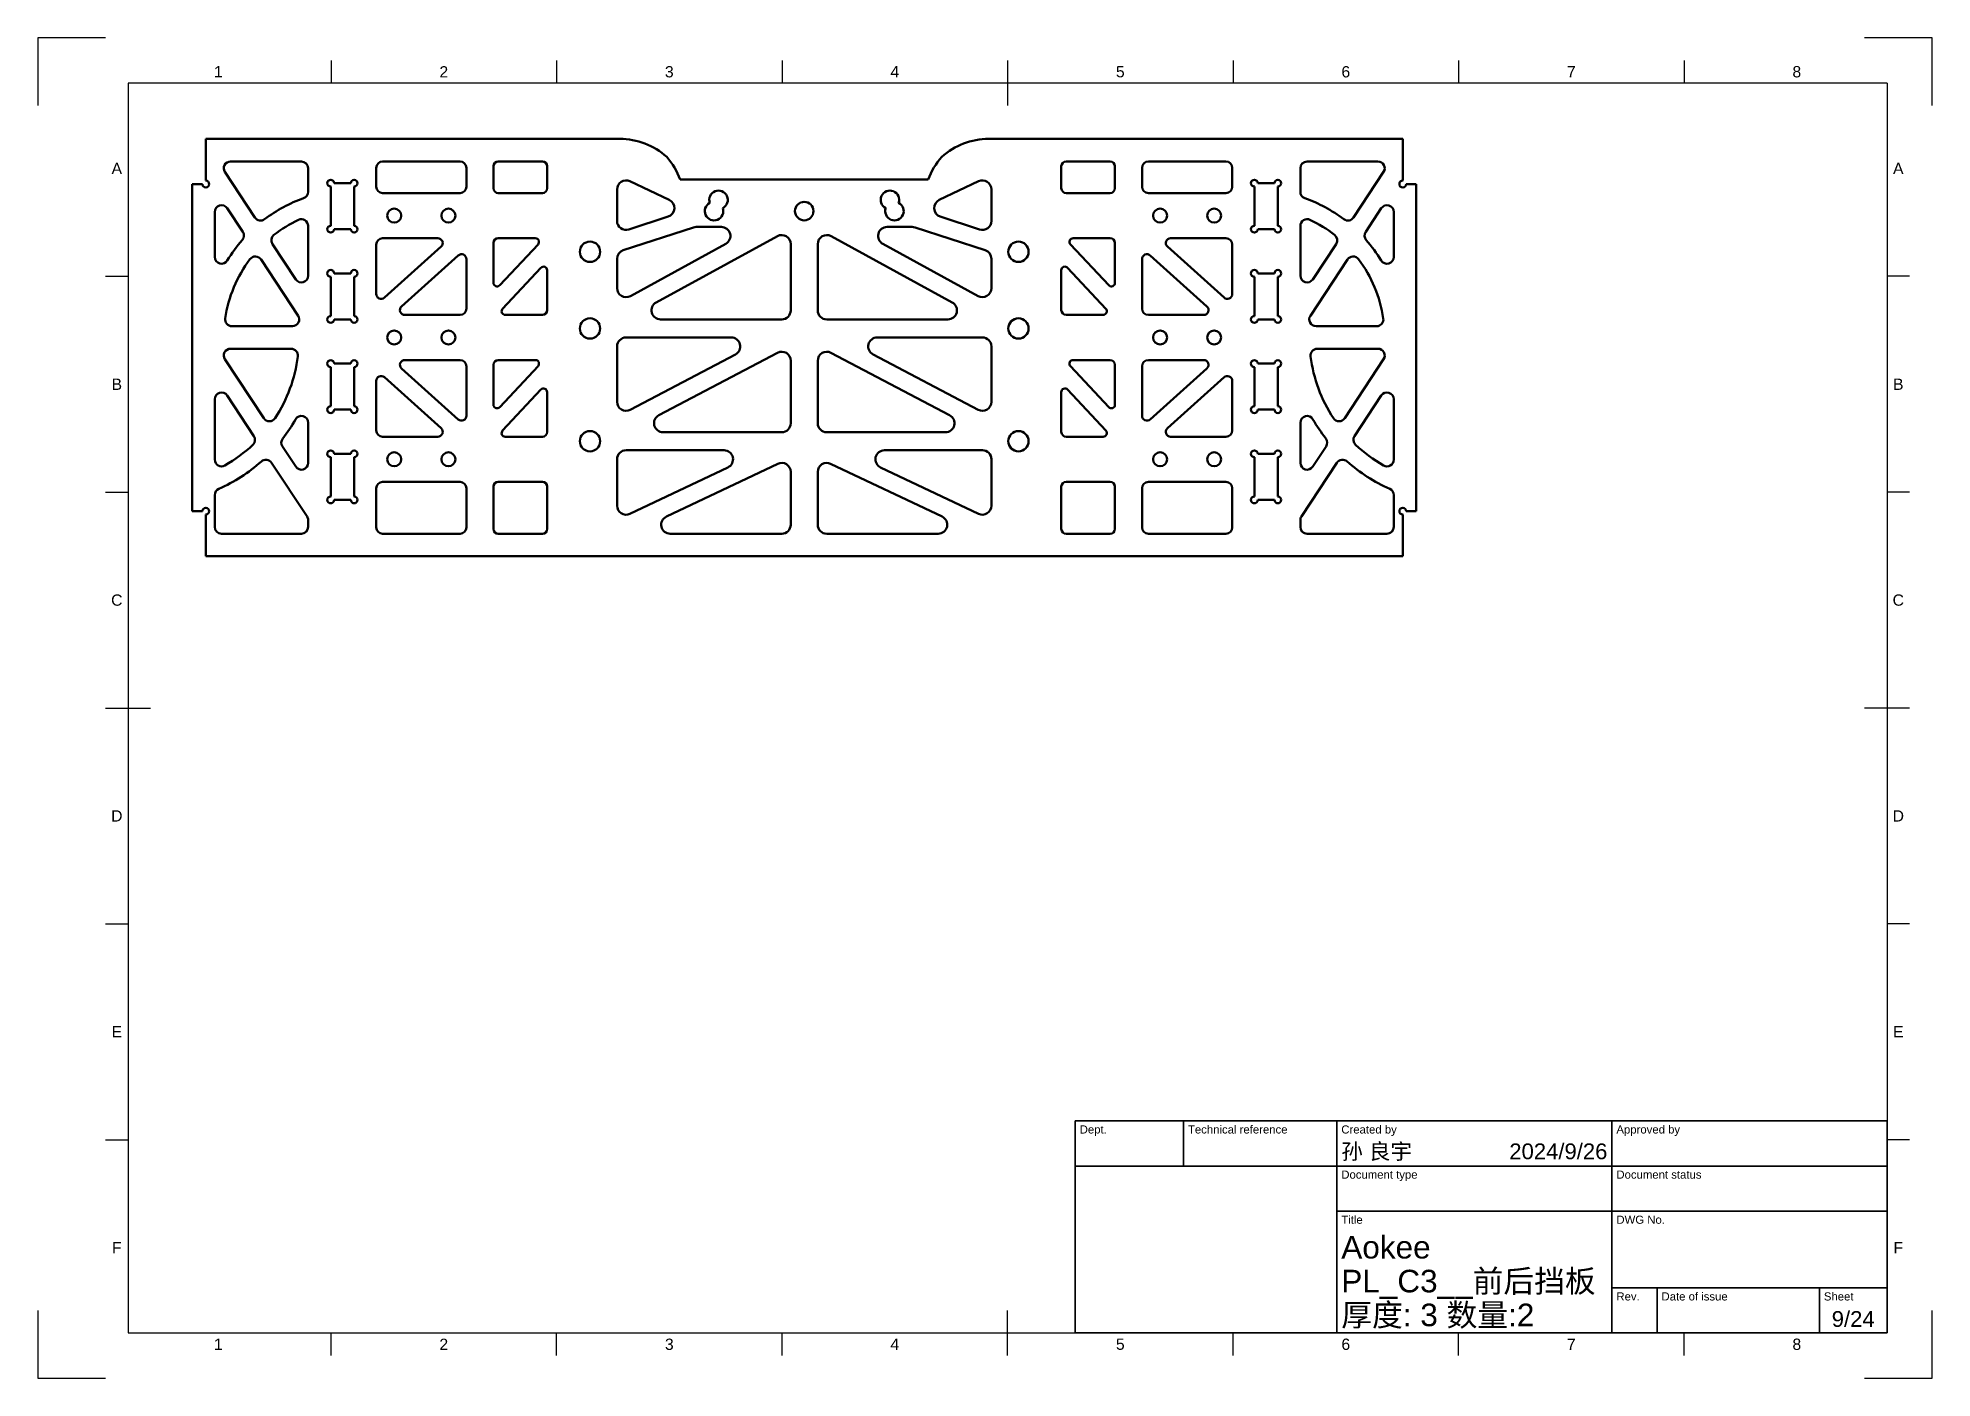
# Model space of a CAD drawing. Header units: millimetres. Extents: x 0 to 420, y 0 to 297.
import ezdxf
from ezdxf.enums import TextEntityAlignment as Align

# ---------------------------------------------------------------- set-up
doc = ezdxf.new("R2010")
doc.units = ezdxf.units.MM
doc.header["$LTSCALE"] = 0.75
for name, color, linetype, lineweight in [('BORDER', 7, 'Continuous', 25), ('TITLEBLOCK', 7, 'Continuous', 35), ('Visible', 7, 'Continuous', 50)]:
    doc.layers.add(name, color=color, linetype=linetype, lineweight=lineweight)
doc.styles.add('FusionTitle', font='arial.ttf')

# ---------------------------------------------------------------- blocks, each defined once
blk = doc.blocks.new('ISO_A3_SHEET')
at = {"layer": 'BORDER'}
for p, q in [((65, 292), (65, 287)), ((115, 292), (115, 287)), ((165, 292), (165, 287)), ((215, 292), (215, 282)), ((265, 292), (265, 287)), ((315, 292), (315, 287)), ((365, 292), (365, 287)), ((410, 287), (20, 287)), ((20, 287), (20, 10)), ((410, 287), (410, 10)), ((15, 244.16666), (20, 244.16666)), ((415, 244.16666), (410, 244.16666)), ((15, 196.33333), (20, 196.33333)), ((415, 196.33333), (410, 196.33333)), ((15, 148.5), (25, 148.5)), ((415, 148.5), (405, 148.5)), ((15, 100.66667), (20, 100.66667)), ((415, 100.66667), (410, 100.66667)), ((15, 52.83334), (20, 52.83334)), ((415, 52.83334), (410, 52.83334)), ((215, 5), (215, 15)), ((20, 10), (410, 10)), ((65, 5), (65, 10)), ((115, 5), (115, 10)), ((165, 5), (165, 10)), ((265, 5), (265, 10)), ((315, 5), (315, 10)), ((365, 5), (365, 10))]:
    blk.add_line(p, q, dxfattribs=at)
at = {"layer": 'Defpoints'}
for p, q in [((15, 297), (0, 297)), ((0, 297), (0, 282)), ((420, 297), (405, 297)), ((420, 282), (420, 297)), ((0, 15), (0, 0)), ((420, 0), (420, 15)), ((0, 0), (15, 0)), ((405, 0), (420, 0))]:
    blk.add_line(p, q, dxfattribs=at)
at = {"layer": 'BORDER', "style": 'FusionTitle'}
for s, p in [('1', (40, 289.5)), ('2', (90, 289.5)), ('3', (140, 289.5)), ('4', (190, 289.5)), ('5', (240, 289.5)), ('6', (290, 289.5)), ('7', (340, 289.5)), ('8', (390, 289.5)), ('A', (17.5, 268.08333)), ('A', (412.5, 268.08333)), ('B', (17.5, 220.25)), ('B', (412.5, 220.25)), ('C', (17.5, 172.41667)), ('C', (412.5, 172.41667)), ('D', (17.5, 124.58334)), ('D', (412.5, 124.58334)), ('E', (17.5, 76.75001)), ('E', (412.5, 76.75001)), ('F', (17.5, 28.91668)), ('F', (412.5, 28.91668)), ('1', (40, 7.5)), ('2', (90, 7.5)), ('3', (140, 7.5)), ('4', (190, 7.5)), ('5', (240, 7.5)), ('6', (290, 7.5)), ('7', (340, 7.5)), ('8', (390, 7.5))]:
    blk.add_text(s, height=2.5, dxfattribs=at).set_placement(p, align=Align.MIDDLE)
blk = doc.blocks.new('ISO_TITLEBLOCK')
at = {"layer": 'TITLEBLOCK'}
for p, q in [((0, 47), (-180, 47)), ((-180, 47), (-180, 0)), ((-156, 37), (-156, 47)), ((-122, 0), (-122, 47)), ((-61, 0), (-61, 47)), ((0, 0), (0, 47)), ((-180, 37), (0, 37)), ((-122, 27), (0, 27)), ((-61, 10), (0, 10)), ((-51, 0), (-51, 10)), ((-15, 0), (-15, 10)), ((-180, 0), (0, 0))]:
    blk.add_line(p, q, dxfattribs=at)
at = {"layer": 'TITLEBLOCK', "style": 'FusionTitle'}
for s, p in [('Dept.', (-179, 46)), ('Technical reference', (-155, 46)), ('Created by', (-121, 46)), ('Approved by', (-60, 46)), ('Document type', (-121, 36)), ('Document status', (-60, 36)), ('Title', (-121, 26)), ('DWG No.', (-60, 26)), ('Rev.', (-60, 9)), ('Date of issue', (-50, 9)), ('Sheet', (-14, 9))]:
    blk.add_text(s, height=1.8, dxfattribs=at).set_placement(p, align=Align.TOP_LEFT)
for tag, height, p in [('DEPT', 3.5, (-179, 42)), ('TECHNICAL_REFERENCE', 3.5, (-155, 42)), ('CREATED_BY', 3.5, (-121, 42)), ('APPROVED_BY', 3.5, (-60, 42)), ('DOCUMENT_TYPE', 3.5, (-121, 32)), ('DOCUMENT_STATUS', 3.5, (-60, 32)), ('TITLE_1', 5, (-121, 21.5)), ('TITLE_2', 5, (-121, 14)), ('TITLE_3', 5, (-121, 6.5)), ('DATE_OF_ISSUE', 3.5, (-50, 5))]:
    blk.add_attdef(tag, text='', height=height, dxfattribs=at).set_placement(p, align=Align.TOP_LEFT)
for tag, p in [('CREATED_DATE', (-62, 42)), ('APPROVED_DATE', (-0.99, 42))]:
    blk.add_attdef(tag, text='', height=3.5, dxfattribs=at).set_placement(p, align=Align.TOP_RIGHT)
for tag, height, p in [('DRAWING_NUMBER', 5, (-30.5, 19.75)), ('REV', 3.5, (-56, 4.85)), ('SHEET', 3.5, (-7.5, 4.85))]:
    blk.add_attdef(tag, text='', height=height, dxfattribs=at).set_placement(p, align=Align.TOP_CENTER)

msp = doc.modelspace()

# ---------------------------------------------------------------- linework, layer by layer
at = {"layer": 'Visible', "extrusion": (0, 1, 0)}
for p, q in [((129.027309, 274.61547), (37.219614, 274.61547)), ((37.219614, 274.61547), (37.219614, 265.36547)), ((302.619614, 274.61547), (210.811919, 274.61547)), ((302.619614, 265.36547), (302.619614, 274.61547)), ((42.705005, 269.61547), (58.419614, 269.61547)), ((76.433828, 269.61547), (93.6054, 269.61547)), ((102.080274, 269.61547), (111.858954, 269.61547)), ((227.980274, 269.61547), (237.758954, 269.61547)), ((263.4054, 269.61547), (246.233828, 269.61547)), ((281.419614, 269.61547), (297.134223, 269.61547)), ((36.469614, 264.61547), (34.219614, 264.61547)), ((34.219614, 264.61547), (34.219614, 192.11547)), ((48.125775, 257.182373), (41.453215, 267.28902)), ((59.919614, 268.11547), (59.919614, 262.894411)), ((65.669614, 264.81547), (69.369614, 264.81547)), ((75.019614, 264.029684), (75.019614, 268.201257)), ((95.019614, 268.201257), (95.019614, 264.029684)), ((101.019614, 263.676131), (101.019614, 268.55481)), ((112.919614, 268.55481), (112.919614, 263.676131)), ((131.274373, 265.217371), (139.982882, 261.100621)), ((197.419614, 265.61547), (142.419614, 265.61547)), ((199.856346, 261.100621), (208.564855, 265.217371)), ((226.919614, 263.676131), (226.919614, 268.55481)), ((238.819614, 268.55481), (238.819614, 263.676131)), ((244.819614, 268.201257), (244.819614, 264.029684)), ((264.819614, 264.029684), (264.819614, 268.201257)), ((270.469614, 264.81547), (274.169614, 264.81547)), ((279.919614, 262.894411), (279.919614, 268.11547)), ((298.386013, 267.28902), (291.713453, 257.182373)), ((305.619614, 264.61547), (303.369614, 264.61547)), ((305.619614, 192.11547), (305.619614, 264.61547)), ((64.919614, 255.36547), (64.919614, 264.06547)), ((70.119614, 264.06547), (70.119614, 255.36547)), ((93.6054, 262.61547), (76.433828, 262.61547)), ((111.858954, 262.61547), (102.080274, 262.61547)), ((128.419614, 256.442419), (128.419614, 263.409227)), ((211.419614, 263.409227), (211.419614, 256.442419)), ((237.758954, 262.61547), (227.980274, 262.61547)), ((246.233828, 262.61547), (263.4054, 262.61547)), ((269.719614, 255.36547), (269.719614, 264.06547)), ((274.919614, 264.06547), (274.919614, 255.36547)), ((39.219614, 248.448025), (39.219614, 258.417728)), ((41.971404, 259.244179), (45.433394, 254.00045)), ((139.750201, 257.391683), (131.041692, 254.541625)), ((208.797536, 254.541625), (200.089027, 257.391683)), ((294.405834, 254.00045), (297.867824, 259.244179)), ((300.619614, 258.417728), (300.619614, 248.448025)), ((59.919614, 255.328422), (59.919614, 244.313212)), ((69.369614, 254.61547), (65.669614, 254.61547)), ((76.433828, 252.61547), (88.683125, 252.61547)), ((102.080274, 252.61547), (110.297067, 252.61547)), ((129.797536, 249.92568), (145.3521, 255.016265)), ((137.097824, 238.369848), (163.959323, 253.072985)), ((145.974178, 255.11547), (151.540729, 255.11547)), ((175.879905, 253.072985), (202.741404, 238.369848)), ((188.298499, 255.11547), (193.86505, 255.11547)), ((194.487128, 255.016265), (210.041692, 249.92568)), ((229.542161, 252.61547), (237.758954, 252.61547)), ((263.4054, 252.61547), (251.156103, 252.61547)), ((274.169614, 254.61547), (270.469614, 254.61547)), ((279.919614, 244.313212), (279.919614, 255.328422)), ((49.474616, 247.879379), (57.686013, 235.441921)), ((57.167824, 243.486762), (51.991954, 251.326434)), ((75.019614, 240.264172), (75.019614, 251.201257)), ((89.399652, 250.74823), (76.846614, 239.450495)), ((80.639576, 237.482711), (93.192614, 248.780445)), ((95.019614, 247.966768), (95.019614, 237.029684)), ((101.019614, 242.724266), (101.019614, 251.55481)), ((110.89417, 251.239437), (102.414832, 242.173478)), ((128.419614, 241.554439), (128.419614, 248.024885)), ((152.50102, 251.361093), (131.379905, 239.800061)), ((166.919614, 251.318607), (166.919614, 236.61547)), ((172.919614, 236.61547), (172.919614, 251.318607)), ((208.459323, 239.800061), (187.338208, 251.361093)), ((211.419614, 248.024885), (211.419614, 241.554439)), ((237.424396, 242.173478), (228.945058, 251.239437)), ((238.819614, 251.55481), (238.819614, 242.724266)), ((244.819614, 247.966768), (244.819614, 237.029684)), ((259.199652, 237.482711), (246.646614, 248.780445)), ((250.439576, 250.74823), (262.992614, 239.450495)), ((264.819614, 240.264172), (264.819614, 251.201257)), ((282.153215, 235.441921), (290.364612, 247.879379)), ((287.847274, 251.326434), (282.671404, 243.486762)), ((64.919614, 235.36547), (64.919614, 244.06547)), ((65.669614, 244.81547), (69.369614, 244.81547)), ((70.119614, 244.06547), (70.119614, 235.36547)), ((103.045059, 236.991504), (111.524396, 246.057462)), ((112.919614, 245.506674), (112.919614, 236.676131)), ((226.919614, 236.676131), (226.919614, 245.506674)), ((228.314832, 246.057462), (236.794169, 236.991504)), ((269.719614, 235.36547), (269.719614, 244.06547)), ((270.469614, 244.81547), (274.169614, 244.81547)), ((274.919614, 244.06547), (274.919614, 235.36547)), ((93.6054, 235.61547), (81.356103, 235.61547)), ((111.858954, 235.61547), (103.642161, 235.61547)), ((236.197067, 235.61547), (227.980274, 235.61547)), ((246.233828, 235.61547), (258.483125, 235.61547)), ((56.434223, 233.11547), (43.014244, 233.11547)), ((69.369614, 234.61547), (65.669614, 234.61547)), ((164.919614, 234.61547), (138.058115, 234.61547)), ((201.781113, 234.61547), (174.919614, 234.61547)), ((274.169614, 234.61547), (270.469614, 234.61547)), ((296.824984, 233.11547), (283.405005, 233.11547)), ((42.705005, 228.11547), (56.162141, 228.11547)), ((128.419614, 216.346188), (128.419614, 228.61547)), ((130.419614, 230.61547), (153.73125, 230.61547)), ((154.662743, 226.845634), (131.351107, 214.576352)), ((137.676485, 213.385307), (163.988121, 227.233536)), ((175.851107, 227.233536), (202.162743, 213.385307)), ((208.488121, 214.576352), (185.176485, 226.845634)), ((186.107978, 230.61547), (209.419614, 230.61547)), ((211.419614, 228.61547), (211.419614, 216.346188)), ((283.677087, 228.11547), (297.134223, 228.11547)), ((50.083121, 212.717663), (41.453215, 225.78902)), ((64.919614, 215.36547), (64.919614, 224.06547)), ((65.669614, 224.81547), (69.369614, 224.81547)), ((70.119614, 224.06547), (70.119614, 215.36547)), ((93.192614, 212.450495), (80.639576, 223.74823)), ((81.356103, 225.61547), (93.6054, 225.61547)), ((95.019614, 224.201257), (95.019614, 213.264172)), ((101.019614, 215.724266), (101.019614, 224.55481)), ((102.080274, 225.61547), (110.297067, 225.61547)), ((110.89417, 224.239437), (102.414832, 215.173478)), ((166.919614, 225.4637), (166.919614, 211.61547)), ((172.919614, 211.61547), (172.919614, 225.4637)), ((237.424396, 215.173478), (228.945058, 224.239437)), ((229.542161, 225.61547), (237.758954, 225.61547)), ((238.819614, 224.55481), (238.819614, 215.724266)), ((244.819614, 224.201257), (244.819614, 213.264172)), ((258.483125, 225.61547), (246.233828, 225.61547)), ((246.646614, 212.450495), (259.199652, 223.74823)), ((269.719614, 215.36547), (269.719614, 224.06547)), ((270.469614, 224.81547), (274.169614, 224.81547)), ((274.919614, 224.06547), (274.919614, 215.36547)), ((298.386013, 225.78902), (289.756107, 212.717663)), ((75.019614, 210.029684), (75.019614, 220.966768)), ((76.846614, 221.780445), (89.399652, 210.482711)), ((103.045059, 209.991504), (111.524396, 219.057462)), ((112.919614, 218.506674), (112.919614, 209.676131)), ((226.919614, 209.676131), (226.919614, 218.506674)), ((228.314832, 219.057462), (236.794169, 209.991504)), ((262.992614, 221.780445), (250.439576, 210.482711)), ((264.819614, 210.029684), (264.819614, 220.966768)), ((39.219614, 203.537989), (39.219614, 216.917728)), ((41.971404, 217.744179), (47.899862, 208.764593)), ((69.369614, 214.61547), (65.669614, 214.61547)), ((274.169614, 214.61547), (270.469614, 214.61547)), ((291.939366, 208.764593), (297.867824, 217.744179)), ((300.619614, 216.917728), (300.619614, 203.537989)), ((59.919614, 211.721027), (59.919614, 202.813212)), ((279.919614, 202.813212), (279.919614, 211.721027)), ((57.167824, 201.986762), (54.215545, 206.458453)), ((88.683125, 208.61547), (76.433828, 208.61547)), ((111.858954, 208.61547), (103.642161, 208.61547)), ((164.919614, 209.61547), (138.607978, 209.61547)), ((201.23125, 209.61547), (174.919614, 209.61547)), ((236.197067, 208.61547), (227.980274, 208.61547)), ((251.156103, 208.61547), (263.4054, 208.61547)), ((285.623682, 206.458453), (282.671404, 201.986762)), ((51.804495, 202.85041), (59.671404, 190.934733)), ((64.919614, 195.36547), (64.919614, 204.06547)), ((65.669614, 204.81547), (69.369614, 204.81547)), ((70.119614, 204.06547), (70.119614, 195.36547)), ((128.419614, 193.331006), (128.419614, 203.61547)), ((130.419614, 205.61547), (152.13126, 205.61547)), ((152.987433, 201.807995), (131.275787, 191.523531)), ((139.351795, 190.922946), (164.063441, 202.628463)), ((175.775787, 202.628463), (200.487433, 190.922946)), ((208.563441, 191.523531), (186.851795, 201.807995)), ((187.707968, 205.61547), (209.419614, 205.61547)), ((211.419614, 203.61547), (211.419614, 193.331006)), ((269.719614, 195.36547), (269.719614, 204.06547)), ((270.469614, 204.81547), (274.169614, 204.81547)), ((274.919614, 204.06547), (274.919614, 195.36547)), ((280.167824, 190.934733), (288.034733, 202.85041)), ((76.433828, 198.61547), (93.6054, 198.61547)), ((101.019614, 188.176131), (101.019614, 197.55481)), ((102.080274, 198.61547), (111.858954, 198.61547)), ((112.919614, 197.55481), (112.919614, 188.176131)), ((166.919614, 200.820987), (166.919614, 189.11547)), ((172.919614, 189.11547), (172.919614, 200.820987)), ((226.919614, 188.176131), (226.919614, 197.55481)), ((227.980274, 198.61547), (237.758954, 198.61547)), ((238.819614, 197.55481), (238.819614, 188.176131)), ((263.4054, 198.61547), (246.233828, 198.61547)), ((39.219614, 188.61547), (39.219614, 195.701433)), ((69.369614, 194.61547), (65.669614, 194.61547)), ((75.019614, 188.529684), (75.019614, 197.201257)), ((95.019614, 197.201257), (95.019614, 188.529684)), ((244.819614, 197.201257), (244.819614, 188.529684)), ((264.819614, 188.529684), (264.819614, 197.201257)), ((274.169614, 194.61547), (270.469614, 194.61547)), ((300.619614, 195.701433), (300.619614, 188.61547)), ((34.219614, 192.11547), (36.469614, 192.11547)), ((37.219614, 191.36547), (37.219614, 182.11547)), ((59.919614, 190.108282), (59.919614, 188.61547)), ((279.919614, 188.61547), (279.919614, 190.108282)), ((302.619614, 182.11547), (302.619614, 191.36547)), ((303.369614, 192.11547), (305.619614, 192.11547)), ((58.419614, 187.11547), (40.719614, 187.11547)), ((93.6054, 187.11547), (76.433828, 187.11547)), ((111.858954, 187.11547), (102.080274, 187.11547)), ((164.919614, 187.11547), (140.207968, 187.11547)), ((199.63126, 187.11547), (174.919614, 187.11547)), ((237.758954, 187.11547), (227.980274, 187.11547)), ((246.233828, 187.11547), (263.4054, 187.11547)), ((299.119614, 187.11547), (281.419614, 187.11547)), ((37.219614, 182.11547), (302.619614, 182.11547))]:
    msp.add_line(p, q, dxfattribs=at)
at = {"layer": 'Visible', "extrusion": (1e-16, 0, -1)}
for centre, radius in [((-169.919614, 258.61547), 2.05), ((-79.019614, 257.61547), 1.55), ((-91.019614, 257.61547), 1.55), ((-122.419614, 249.61547), 2.25), ((-79.019614, 230.61547), 1.55), ((-91.019614, 230.61547), 1.55), ((-122.419614, 232.61547), 2.25), ((-122.419614, 207.61547), 2.25), ((-79.019614, 203.61547), 1.55), ((-91.019614, 203.61547), 1.55)]:
    msp.add_circle(centre, radius, dxfattribs=at)
at = {"layer": 'Visible'}
for centre, radius in [((248.819614, 257.61547), 1.55), ((260.819614, 257.61547), 1.55), ((217.419614, 249.61547), 2.25), ((217.419614, 232.61547), 2.25), ((248.819614, 230.61547), 1.55), ((260.819614, 230.61547), 1.55), ((217.419614, 207.61547), 2.25), ((248.819614, 203.61547), 1.55), ((260.819614, 203.61547), 1.55)]:
    msp.add_circle(centre, radius, dxfattribs=at)
at = {"layer": 'Visible', "extrusion": (1e-16, 0, -1)}
for centre, radius, start, end in [((-129.027309, 259.11547), 15.5, 90, 132.103449), ((-210.811919, 259.11547), 15.5, 47.896551, 90), ((-76.433828, 268.201257), 1.414214, 0.000007, 90), ((-93.6054, 268.201257), 1.414214, 90.000007, 180), ((-102.080274, 268.55481), 1.06066, 0, 90), ((-111.858954, 268.55481), 1.06066, 90, 180), ((-127.86571, 260.283128), 15.5, 138.194599, 159.877888), ((-211.973518, 260.283128), 15.5, 20.122112, 41.805401), ((-227.980274, 268.55481), 1.06066, 360, 90), ((-237.758954, 268.55481), 1.06066, 90, 180), ((-246.233828, 268.201257), 1.414214, 360, 90), ((-263.4054, 268.201257), 1.414214, 90, 180), ((-37.219614, 264.61547), 0.75, 90, 0), ((-64.919614, 264.81547), 0.75, 270, 180), ((-70.119614, 264.81547), 0.75, 0, 270), ((-269.719614, 264.81547), 0.75, 270, 180), ((-274.919614, 264.81547), 0.75, 0, 270), ((-302.619614, 264.61547), 0.75, 180, 90), ((-76.433828, 264.029684), 1.414214, 270.000007, 360), ((-93.6054, 264.029684), 1.414214, 180.000007, 270), ((-102.080274, 263.676131), 1.06066, 270, 0), ((-111.858954, 263.676131), 1.06066, 180, 270), ((-149.919612, 258.61547), 2.05, 160.750671, 62.852219), ((-150.919614, 261.11547), 2.05, 340.750671, 242.852219), ((-188.919614, 261.11547), 2.05, 297.147781, 199.249329), ((-189.919616, 258.61547), 2.05, 117.147781, 19.249329), ((-227.980274, 263.676131), 1.06066, 270, 0), ((-237.758954, 263.676131), 1.06066, 180, 270), ((-246.233828, 264.029684), 1.414214, 270, 0), ((-263.4054, 264.029684), 1.414214, 180, 270), ((-70.019614, 230.61547), 28.8, 52.08435, 64.855133), ((-269.819614, 230.61547), 28.8, 115.144867, 127.91565), ((-64.919614, 254.61547), 0.75, 180, 90), ((-70.119614, 254.61547), 0.75, 90, 0), ((-76.433828, 251.201257), 1.414214, 0.000007, 90), ((-88.683125, 251.544371), 1.071099, 90, 228.012787), ((-102.080274, 251.55481), 1.06066, 0, 90), ((-110.297067, 251.797903), 0.817567, 90, 223.08505), ((-229.542161, 251.797903), 0.817567, 316.91495, 90), ((-237.758954, 251.55481), 1.06066, 90, 180), ((-251.156103, 251.544371), 1.071099, 311.987212, 90), ((-263.4054, 251.201257), 1.414214, 90, 180), ((-269.719614, 254.61547), 0.75, 180, 90), ((-274.919614, 254.61547), 0.75, 90, 0), ((-70.019614, 230.61547), 28.8, 8.425317, 37.020784), ((-93.924923, 247.966768), 1.094691, 48.012788, 180), ((-245.914305, 247.966768), 1.094691, 360, 131.987212), ((-269.819614, 230.61547), 28.8, 142.979216, 171.574683), ((-64.919614, 244.81547), 0.75, 270, 180), ((-70.119614, 244.81547), 0.75, 0, 270), ((-112.113288, 245.506674), 0.806326, 43.08505, 180), ((-227.72594, 245.506674), 0.806326, 360, 136.91495), ((-269.719614, 244.81547), 0.75, 270, 180), ((-274.919614, 244.81547), 0.75, 0, 270), ((-76.114305, 240.264172), 1.094691, 228.012788, 360), ((-101.82594, 242.724266), 0.806326, 223.08505, 0), ((-238.013288, 242.724266), 0.806326, 180, 316.91495), ((-263.724923, 240.264172), 1.094691, 180, 311.987212), ((-64.919614, 234.61547), 0.75, 180, 90), ((-70.119614, 234.61547), 0.75, 90, 0), ((-81.356103, 236.686569), 1.071099, 270, 48.012787), ((-93.6054, 237.029684), 1.414214, 180.000007, 270), ((-103.642161, 236.433038), 0.817567, 270, 43.08505), ((-111.858954, 236.676131), 1.06066, 180, 270), ((-227.980274, 236.676131), 1.06066, 270, 0), ((-236.197067, 236.433038), 0.817567, 136.91495, 270), ((-246.233828, 237.029684), 1.414214, 270, 0), ((-258.483125, 236.686569), 1.071099, 131.987212, 270), ((-269.719614, 234.61547), 0.75, 180, 90), ((-274.919614, 234.61547), 0.75, 90, 0), ((-25.219614, 230.61547), 32.7, 187.365886, 213.172318), ((-64.919614, 224.81547), 0.75, 270, 180), ((-70.119614, 224.81547), 0.75, 0, 270), ((-81.356103, 224.544371), 1.071099, 311.987213, 90), ((-93.6054, 224.201257), 1.414214, 90.000007, 180), ((-102.080274, 224.55481), 1.06066, 0, 90), ((-110.297067, 224.797903), 0.817567, 90, 223.08505), ((-229.542161, 224.797903), 0.817567, 316.91495, 90), ((-237.758954, 224.55481), 1.06066, 90, 180), ((-246.233828, 224.201257), 1.414214, 360, 90), ((-258.483125, 224.544371), 1.071099, 90, 228.012788), ((-269.719614, 224.81547), 0.75, 270, 180), ((-274.919614, 224.81547), 0.75, 0, 270), ((-314.619614, 230.61547), 32.7, 326.827682, 352.634114), ((-76.114305, 220.966768), 1.094691, 0, 131.987212), ((-112.113288, 218.506674), 0.806326, 43.08505, 180), ((-227.72594, 218.506674), 0.806326, 360, 136.91495), ((-263.724923, 220.966768), 1.094691, 48.012788, 180), ((-64.919614, 214.61547), 0.75, 180, 90), ((-70.119614, 214.61547), 0.75, 90, 0), ((-101.82594, 215.724266), 0.806326, 223.08505, 0), ((-238.013288, 215.724266), 0.806326, 180, 316.91495), ((-269.719614, 214.61547), 0.75, 180, 90), ((-274.919614, 214.61547), 0.75, 90, 0), ((-76.433828, 210.029684), 1.414214, 270.000007, 360), ((-88.683125, 209.686569), 1.071099, 131.987213, 270), ((-93.924923, 213.264172), 1.094691, 180, 311.987212), ((-245.914305, 213.264172), 1.094691, 228.012788, 0), ((-251.156103, 209.686569), 1.071099, 270, 48.012788), ((-263.4054, 210.029684), 1.414214, 180, 270), ((-25.219614, 230.61547), 32.7, 226.621916, 240.211824), ((-103.642161, 209.433038), 0.817567, 270, 43.08505), ((-111.858954, 209.676131), 1.06066, 180, 270), ((-227.980274, 209.676131), 1.06066, 270, 0), ((-236.197067, 209.433038), 0.817567, 136.91495, 270), ((-314.619614, 230.61547), 32.7, 299.788176, 313.378084), ((-64.919614, 204.81547), 0.75, 270, 180), ((-70.119614, 204.81547), 0.75, 0, 270), ((-269.719614, 204.81547), 0.75, 270, 180), ((-274.919614, 204.81547), 0.75, 0, 270), ((-76.433828, 197.201257), 1.414214, 0.000007, 90), ((-93.6054, 197.201257), 1.414214, 90.000007, 180), ((-102.080274, 197.55481), 1.06066, 0, 90), ((-111.858954, 197.55481), 1.06066, 90, 180), ((-227.980274, 197.55481), 1.06066, 0, 90), ((-237.758954, 197.55481), 1.06066, 90, 180), ((-246.233828, 197.201257), 1.414214, 360, 90), ((-263.4054, 197.201257), 1.414214, 90, 180), ((-64.919614, 194.61547), 0.75, 180, 90), ((-70.119614, 194.61547), 0.75, 90, 0), ((-269.719614, 194.61547), 0.75, 180, 90), ((-274.919614, 194.61547), 0.75, 90, 0), ((-37.219614, 192.11547), 0.75, 0, 270), ((-302.619614, 192.11547), 0.75, 270, 180), ((-76.433828, 188.529684), 1.414214, 270.000007, 360), ((-93.6054, 188.529684), 1.414214, 180.000007, 270), ((-102.080274, 188.176131), 1.06066, 270, 0), ((-111.858954, 188.176131), 1.06066, 180, 270), ((-227.980274, 188.176131), 1.06066, 270, 360), ((-237.758954, 188.176131), 1.06066, 180, 270), ((-246.233828, 188.529684), 1.414214, 270, 0), ((-263.4054, 188.529684), 1.414214, 180, 270)]:
    msp.add_arc(centre, radius, start, end, dxfattribs=at)
at = {"layer": 'Visible'}
for centre, radius, start, end in [((42.705005, 268.11547), 1.5, 90, 213.433393), ((58.419614, 268.11547), 1.5, 0, 90), ((281.419614, 268.11547), 1.5, 90, 180), ((297.134223, 268.11547), 1.5, 326.566607, 90), ((130.419614, 263.409227), 2, 64.69862, 180), ((209.419614, 263.409227), 2, 0, 115.30138), ((70.019614, 230.61547), 32.8, 109.766785, 126.999568), ((58.419614, 262.894411), 1.5, 289.766785, 0), ((139.128123, 259.292477), 2, 288.121861, 64.69862), ((200.711105, 259.292477), 2, 115.30138, 251.878139), ((281.419614, 262.894411), 1.5, 180, 250.233215), ((269.819614, 230.61547), 32.8, 53.000432, 70.233215), ((40.719614, 258.417728), 1.5, 33.433393, 180), ((49.377565, 258.008824), 1.5, 213.433393, 306.999568), ((58.419614, 255.328422), 1.5, 0, 115.144867), ((130.419614, 256.442419), 2, 180, 288.121861), ((209.419614, 256.442419), 2, 251.878139, 0), ((281.419614, 255.328422), 1.5, 64.855133, 180), ((290.461663, 258.008824), 1.5, 233.000432, 326.566607), ((299.119614, 258.417728), 1.5, 0, 146.566607), ((70.019614, 230.61547), 32.8, 138.876593, 148.674486), ((44.181603, 253.173999), 1.5, 318.876593, 33.433393), ((53.243744, 252.152884), 1.5, 127.91565, 213.433393), ((145.974178, 253.11547), 2, 90, 108.121861), ((151.540729, 253.11547), 2, 298.694904, 90), ((164.919614, 251.318607), 2, 0, 118.694904), ((174.919614, 251.318607), 2, 61.305096, 180), ((188.298499, 253.11547), 2, 90, 241.305096), ((193.86505, 253.11547), 2, 71.878139, 90), ((286.595483, 252.152884), 1.5, 326.566607, 52.08435), ((295.657625, 253.173999), 1.5, 146.566607, 221.123407), ((269.819614, 230.61547), 32.8, 31.325514, 41.123407), ((40.719614, 248.448025), 1.5, 180, 328.674486), ((48.222826, 247.052929), 1.5, 33.433393, 142.979216), ((130.419614, 248.024885), 2, 108.121861, 180), ((209.419614, 248.024885), 2, 0, 71.878139), ((291.616402, 247.052929), 1.5, 37.020784, 146.566607), ((299.119614, 248.448025), 1.5, 211.325514, 0), ((58.419614, 244.313212), 1.5, 213.433393, 0), ((281.419614, 244.313212), 1.5, 180, 326.566607), ((130.419614, 241.554439), 2, 180, 298.694904), ((209.419614, 241.554439), 2, 241.305096, 0), ((56.434223, 234.61547), 1.5, 270, 33.433393), ((138.058115, 236.61547), 2, 118.694904, 270), ((164.919614, 236.61547), 2, 270, 0), ((174.919614, 236.61547), 2, 180, 270), ((201.781113, 236.61547), 2, 270, 61.305096), ((283.405005, 234.61547), 1.5, 146.566607, 270), ((43.014244, 234.61547), 1.5, 171.574683, 270), ((296.824984, 234.61547), 1.5, 270, 8.425317), ((42.705005, 226.61547), 1.5, 90, 213.433393), ((56.162141, 226.61547), 1.5, 352.634114, 90), ((130.419614, 228.61547), 2, 90, 180), ((153.73125, 228.61547), 2, 297.758541, 90), ((164.919614, 225.4637), 2, 0, 117.758541), ((174.919614, 225.4637), 2, 62.241459, 180), ((186.107978, 228.61547), 2, 90, 242.241459), ((209.419614, 228.61547), 2, 0, 90), ((283.677087, 226.61547), 1.5, 90, 187.365886), ((297.134223, 226.61547), 1.5, 326.566607, 90), ((40.719614, 216.917728), 1.5, 33.433393, 180), ((299.119614, 216.917728), 1.5, 0, 146.566607), ((130.419614, 216.346188), 2, 180, 297.758541), ((209.419614, 216.346188), 2, 242.241459, 0), ((51.334912, 213.544113), 1.5, 213.433393, 326.827682), ((25.219614, 230.61547), 36.7, 322.356406, 330.355374), ((58.419614, 211.721027), 1.5, 0, 150.355374), ((138.607978, 211.61547), 2, 117.758541, 270), ((164.919614, 211.61547), 2, 270, 0), ((174.919614, 211.61547), 2, 180, 270), ((201.23125, 211.61547), 2, 270, 62.241459), ((281.419614, 211.721027), 1.5, 29.644626, 180), ((314.619614, 230.61547), 36.7, 209.644626, 217.643594), ((288.504316, 213.544113), 1.5, 213.172318, 326.566607), ((46.648072, 207.938143), 1.5, 313.378084, 33.433393), ((55.467336, 207.284904), 1.5, 142.356406, 213.433393), ((284.371892, 207.284904), 1.5, 326.566607, 37.643594), ((293.191156, 207.938143), 1.5, 146.566607, 226.621916), ((40.719614, 203.537989), 1.5, 180, 299.788176), ((25.219614, 230.61547), 36.7, 293.938709, 311.542079), ((50.552705, 202.023959), 1.5, 33.433393, 131.542079), ((58.419614, 202.813212), 1.5, 213.433393, 0), ((130.419614, 203.61547), 2, 90, 180), ((152.13126, 203.61547), 2, 295.346176, 90), ((164.919614, 200.820987), 2, 0, 115.346176), ((174.919614, 200.820987), 2, 64.653824, 180), ((187.707968, 203.61547), 2, 90, 244.653824), ((209.419614, 203.61547), 2, 0, 90), ((281.419614, 202.813212), 1.5, 180, 326.566607), ((289.286523, 202.023959), 1.5, 48.457921, 146.566607), ((314.619614, 230.61547), 36.7, 228.457921, 246.061291), ((299.119614, 203.537989), 1.5, 240.211824, 0), ((40.719614, 195.701433), 1.5, 113.938709, 180), ((130.419614, 193.331006), 2, 180, 295.346176), ((209.419614, 193.331006), 2, 244.653824, 0), ((299.119614, 195.701433), 1.5, 0, 66.061291), ((58.419614, 190.108282), 1.5, 0, 33.433393), ((140.207968, 189.11547), 2, 115.346176, 270), ((164.919614, 189.11547), 2, 270, 0), ((174.919614, 189.11547), 2, 180, 270), ((199.63126, 189.11547), 2, 270, 64.653824), ((281.419614, 190.108282), 1.5, 146.566607, 180), ((40.719614, 188.61547), 1.5, 180, 270), ((58.419614, 188.61547), 1.5, 270, 0), ((281.419614, 188.61547), 1.5, 180, 270), ((299.119614, 188.61547), 1.5, 270, 0)]:
    msp.add_arc(centre, radius, start, end, dxfattribs=at)

# ---------------------------------------------------------------- block references
at = {"layer": 'BORDER'}
msp.add_blockref('ISO_A3_SHEET', (0, 0), dxfattribs=at)
at = {"layer": 'TITLEBLOCK'}
msp.add_blockref('ISO_TITLEBLOCK', (410, 10), dxfattribs=at).add_auto_attribs({'TITLE_3': '厚度: 3 数量:2', 'CREATED_DATE': '2024/9/26', 'SHEET': '9/24', 'TITLE_2': 'PL_C3__前后挡板 ', 'TITLE_1': 'Aokee', 'CREATED_BY': '孙 良宇'})

doc.saveas('drawing.dxf')
